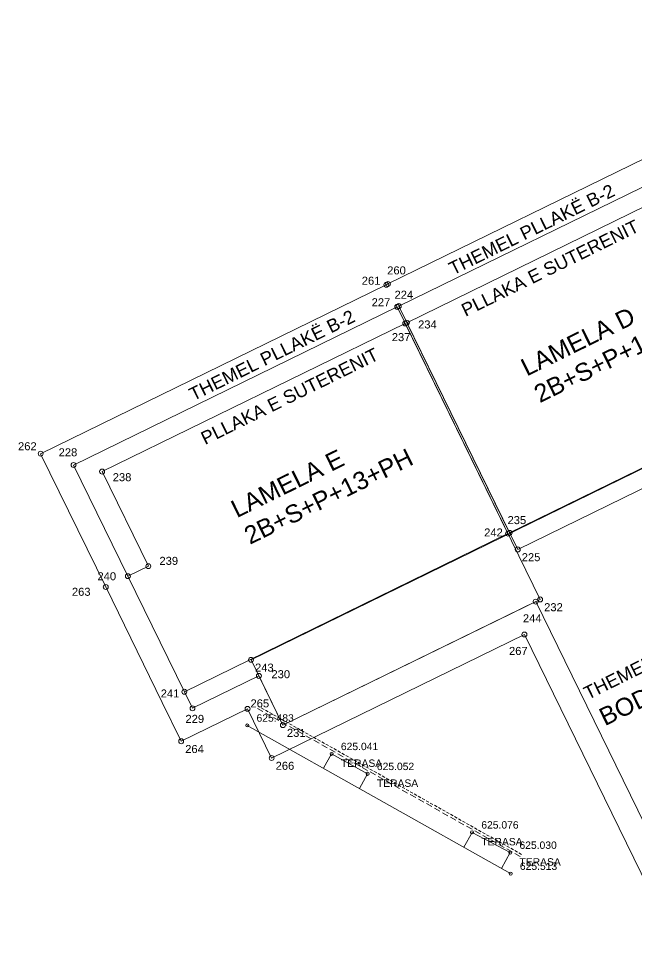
# Model space of a CAD drawing. Header units: metres. Extents: x 7511863 to 7511974, y 4692327 to 4692415.
# Drawn here: x 7511863.1 to 7511913.3, y 4692338.5 to 4692413.9 of the extents above; entities that cross this region are included whole.
import ezdxf

# ---------------------------------------------------------------- set-up
doc = ezdxf.new("R2010")
doc.units = ezdxf.units.M
doc.linetypes.add('DASHED', pattern=[0.75, 0.5, -0.25])
doc.linetypes.add('DASHED2', pattern=[0.375, 0.25, -0.125])
for name, color, linetype, lineweight in [('A - Bodrumi -1 Polyline_Pen_No__23', 30, 'Continuous', 0), ('A - Bodrumi -2 Polyline_Pen_No__75', 6, 'Continuous', 0), ('A - objekti 1 gjendja faktike_Pen_No__3', 30, 'Continuous', 0), ('A - Sutereni Polyline_Pen_No__4', 104, 'Continuous', 0), ('bodPark pikat', 30, 'Continuous', 0), ('lld b-2 pikat', 210, 'Continuous', 0), ('lld su pikat', 104, 'Continuous', 0), ('lle -2b', 210, 'Continuous', 0), ('lle su pikat', 104, 'Continuous', 0), ('Matjet', 210, 'Continuous', 0), ('objekti -xeni', 14, 'Continuous', 0), ('objekti -xeni muri', 4, 'Continuous', 0), ('objekti xeni terasa', 237, 'Continuous', 0), ('ofset', 5, 'Continuous', 0), ('ofset pikat', 5, 'Continuous', 0)]:
    doc.layers.add(name, color=color, linetype=linetype, lineweight=lineweight)
doc.styles.add('GENERATED_STYLE_1', font='arial.ttf')
doc.styles.get("Standard").update_dxf_attribs({"font": 'arial.ttf'})

# ---------------------------------------------------------------- blocks, each defined once
blk = doc.blocks.new('*U22', base_point=(7511894.027, 4692390.57))
at = {"layer": 'lld b-2 pikat', "linetype": 'ByBlock', "lineweight": -2}
blk.add_line((7511894.027, 4692390.57), (7511894.027, 4692390.57), dxfattribs=at)
blk.add_circle((7511894.027, 4692390.57), 0.2, dxfattribs=at)
at = {"layer": 'lld b-2 pikat', "linetype": 'ByBlock', "insert": (7511893.68, 4692391.819), "char_height": 0.65, "attachment_point": 1}
blk.add_mtext('{\\C256;224}', dxfattribs=at)
blk = doc.blocks.new('*U23', base_point=(7511903.687, 4692370.804))
at = {"layer": 'lld b-2 pikat', "linetype": 'ByBlock', "lineweight": -2}
blk.add_line((7511903.687, 4692370.804), (7511903.687, 4692370.804), dxfattribs=at)
blk.add_circle((7511903.687, 4692370.804), 0.2, dxfattribs=at)
at = {"layer": 'lld b-2 pikat', "linetype": 'ByBlock', "insert": (7511904.012, 4692370.498), "char_height": 0.65, "attachment_point": 1}
blk.add_mtext('{\\C256;225}', dxfattribs=at)
blk = doc.blocks.new('*U25', base_point=(7511893.892, 4692390.504))
at = {"layer": 'lle -2b', "linetype": 'ByBlock', "lineweight": -2}
blk.add_line((7511893.892, 4692390.504), (7511893.892, 4692390.504), dxfattribs=at)
blk.add_circle((7511893.892, 4692390.504), 0.2, dxfattribs=at)
at = {"layer": 'lle -2b', "linetype": 'ByBlock', "insert": (7511891.822, 4692391.208), "char_height": 0.65, "attachment_point": 1}
blk.add_mtext('{\\C256;227}', dxfattribs=at)
blk = doc.blocks.new('*U26', base_point=(7511867.613, 4692377.661))
at = {"layer": 'lle -2b', "linetype": 'ByBlock', "lineweight": -2}
blk.add_line((7511867.613, 4692377.661), (7511867.613, 4692377.661), dxfattribs=at)
blk.add_circle((7511867.613, 4692377.661), 0.2, dxfattribs=at)
at = {"layer": 'lle -2b', "linetype": 'ByBlock', "insert": (7511866.402, 4692379.019), "char_height": 0.65, "attachment_point": 1}
blk.add_mtext('{\\C256;228}', dxfattribs=at)
blk = doc.blocks.new('*U27', base_point=(7511877.273, 4692357.894))
at = {"layer": 'lle -2b', "linetype": 'ByBlock', "lineweight": -2}
blk.add_line((7511877.273, 4692357.894), (7511877.273, 4692357.894), dxfattribs=at)
blk.add_circle((7511877.273, 4692357.894), 0.2, dxfattribs=at)
at = {"layer": 'lle -2b', "linetype": 'ByBlock', "insert": (7511876.702, 4692357.364), "char_height": 0.65, "attachment_point": 1}
blk.add_mtext('{\\C256;229}', dxfattribs=at)
blk = doc.blocks.new('*U28', base_point=(7511882.664, 4692360.529))
at = {"layer": 'lle -2b', "linetype": 'ByBlock', "lineweight": -2}
blk.add_line((7511882.664, 4692360.529), (7511882.664, 4692360.529), dxfattribs=at)
blk.add_circle((7511882.664, 4692360.529), 0.2, dxfattribs=at)
at = {"layer": 'lle -2b', "linetype": 'ByBlock', "insert": (7511883.684, 4692360.992), "char_height": 0.65, "attachment_point": 1}
blk.add_mtext('{\\C256;230}', dxfattribs=at)
blk = doc.blocks.new('*U29', base_point=(7511884.617, 4692356.531))
at = {"layer": 'lle -2b', "linetype": 'ByBlock', "lineweight": -2}
blk.add_line((7511884.617, 4692356.531), (7511884.617, 4692356.531), dxfattribs=at)
blk.add_circle((7511884.617, 4692356.531), 0.2, dxfattribs=at)
at = {"layer": 'lle -2b', "linetype": 'ByBlock', "insert": (7511884.942, 4692356.226), "char_height": 0.65, "attachment_point": 1}
blk.add_mtext('{\\C256;231}', dxfattribs=at)
blk = doc.blocks.new('*U30', base_point=(7511905.506, 4692366.74))
at = {"layer": 'lle -2b', "linetype": 'ByBlock', "lineweight": -2}
blk.add_line((7511905.506, 4692366.74), (7511905.506, 4692366.74), dxfattribs=at)
blk.add_circle((7511905.506, 4692366.74), 0.2, dxfattribs=at)
at = {"layer": 'lle -2b', "linetype": 'ByBlock', "insert": (7511905.831, 4692366.435), "char_height": 0.65, "attachment_point": 1}
blk.add_mtext('{\\C256;232}', dxfattribs=at)
blk = doc.blocks.new('*U32', base_point=(7511894.685, 4692389.223))
at = {"layer": 'lld su pikat', "linetype": 'ByBlock', "lineweight": -2}
blk.add_line((7511894.685, 4692389.223), (7511894.685, 4692389.223), dxfattribs=at)
blk.add_circle((7511894.685, 4692389.223), 0.2, dxfattribs=at)
at = {"layer": 'lld su pikat', "linetype": 'ByBlock', "insert": (7511895.593, 4692389.404), "char_height": 0.65, "attachment_point": 1}
blk.add_mtext('{\\C256;234}', dxfattribs=at)
blk = doc.blocks.new('*U33', base_point=(7511903.029, 4692372.151))
at = {"layer": 'lld su pikat', "linetype": 'ByBlock', "lineweight": -2}
blk.add_line((7511903.029, 4692372.151), (7511903.029, 4692372.151), dxfattribs=at)
blk.add_circle((7511903.029, 4692372.151), 0.2, dxfattribs=at)
at = {"layer": 'lld su pikat', "linetype": 'ByBlock', "insert": (7511902.857, 4692373.51), "char_height": 0.65, "attachment_point": 1}
blk.add_mtext('{\\C256;235}', dxfattribs=at)
blk = doc.blocks.new('*U35', base_point=(7511894.551, 4692389.157))
at = {"layer": 'lle su pikat', "linetype": 'ByBlock', "lineweight": -2}
blk.add_line((7511894.551, 4692389.157), (7511894.551, 4692389.157), dxfattribs=at)
blk.add_circle((7511894.551, 4692389.157), 0.2, dxfattribs=at)
at = {"layer": 'lle su pikat', "linetype": 'ByBlock', "insert": (7511893.459, 4692388.373), "char_height": 0.65, "attachment_point": 1}
blk.add_mtext('{\\C256;237}', dxfattribs=at)
blk = doc.blocks.new('*U36', base_point=(7511869.933, 4692377.126))
at = {"layer": 'lle su pikat', "linetype": 'ByBlock', "lineweight": -2}
blk.add_line((7511869.933, 4692377.126), (7511869.933, 4692377.126), dxfattribs=at)
blk.add_circle((7511869.933, 4692377.126), 0.2, dxfattribs=at)
at = {"layer": 'lle su pikat', "linetype": 'ByBlock', "insert": (7511870.795, 4692376.996), "char_height": 0.65, "attachment_point": 1}
blk.add_mtext('{\\C256;238}', dxfattribs=at)
blk = doc.blocks.new('*U37', base_point=(7511873.688, 4692369.443))
at = {"layer": 'lle su pikat', "linetype": 'ByBlock', "lineweight": -2}
blk.add_line((7511873.688, 4692369.443), (7511873.688, 4692369.443), dxfattribs=at)
blk.add_circle((7511873.688, 4692369.443), 0.2, dxfattribs=at)
at = {"layer": 'lle su pikat', "linetype": 'ByBlock', "insert": (7511874.589, 4692370.201), "char_height": 0.65, "attachment_point": 1}
blk.add_mtext('{\\C256;239}', dxfattribs=at)
blk = doc.blocks.new('*U38', base_point=(7511872.026, 4692368.631))
at = {"layer": 'lle su pikat', "linetype": 'ByBlock', "lineweight": -2}
blk.add_line((7511872.026, 4692368.631), (7511872.026, 4692368.631), dxfattribs=at)
blk.add_circle((7511872.026, 4692368.631), 0.2, dxfattribs=at)
at = {"layer": 'lle su pikat', "linetype": 'ByBlock', "insert": (7511869.554, 4692368.949), "char_height": 0.65, "attachment_point": 1}
blk.add_mtext('{\\C256;240}', dxfattribs=at)
blk = doc.blocks.new('*U39', base_point=(7511876.614, 4692359.242))
at = {"layer": 'lle su pikat', "linetype": 'ByBlock', "lineweight": -2}
blk.add_line((7511876.614, 4692359.242), (7511876.614, 4692359.242), dxfattribs=at)
blk.add_circle((7511876.614, 4692359.242), 0.2, dxfattribs=at)
at = {"layer": 'lle su pikat', "linetype": 'ByBlock', "insert": (7511874.692, 4692359.427), "char_height": 0.65, "attachment_point": 1}
blk.add_mtext('{\\C256;241}', dxfattribs=at)
blk = doc.blocks.new('*U40', base_point=(7511902.894, 4692372.086))
at = {"layer": 'lle su pikat', "linetype": 'ByBlock', "lineweight": -2}
blk.add_line((7511902.894, 4692372.086), (7511902.894, 4692372.086), dxfattribs=at)
blk.add_circle((7511902.894, 4692372.086), 0.2, dxfattribs=at)
at = {"layer": 'lle su pikat', "linetype": 'ByBlock', "insert": (7511900.958, 4692372.505), "char_height": 0.65, "attachment_point": 1}
blk.add_mtext('{\\C256;242}', dxfattribs=at)
blk = doc.blocks.new('*U41', base_point=(7511882.027, 4692361.832))
at = {"layer": 'bodPark pikat', "linetype": 'ByBlock', "lineweight": -2}
blk.add_line((7511882.027, 4692361.832), (7511882.027, 4692361.832), dxfattribs=at)
blk.add_circle((7511882.027, 4692361.832), 0.2, dxfattribs=at)
at = {"layer": 'bodPark pikat', "linetype": 'ByBlock', "insert": (7511882.352, 4692361.527), "char_height": 0.65, "attachment_point": 1}
blk.add_mtext('{\\C256;243}', dxfattribs=at)
blk = doc.blocks.new('*U42', base_point=(7511905.147, 4692366.564))
at = {"layer": 'bodPark pikat', "linetype": 'ByBlock', "lineweight": -2}
blk.add_line((7511905.147, 4692366.564), (7511905.147, 4692366.564), dxfattribs=at)
blk.add_circle((7511905.147, 4692366.564), 0.2, dxfattribs=at)
at = {"layer": 'bodPark pikat', "linetype": 'ByBlock', "insert": (7511904.108, 4692365.533), "char_height": 0.65, "attachment_point": 1}
blk.add_mtext('{\\C256;244}', dxfattribs=at)
blk = doc.blocks.new('*U58', base_point=(7511893.149, 4692392.367))
at = {"layer": 'ofset pikat', "linetype": 'ByBlock', "lineweight": -2}
blk.add_line((7511893.149, 4692392.367), (7511893.149, 4692392.367), dxfattribs=at)
blk.add_circle((7511893.149, 4692392.367), 0.2, dxfattribs=at)
at = {"layer": 'ofset pikat', "linetype": 'ByBlock', "insert": (7511893.084, 4692393.795), "char_height": 0.65, "attachment_point": 1}
blk.add_mtext('{\\C256;260}', dxfattribs=at)
blk = doc.blocks.new('*U59', base_point=(7511893.014, 4692392.301))
at = {"layer": 'ofset pikat', "linetype": 'ByBlock', "lineweight": -2}
blk.add_line((7511893.014, 4692392.301), (7511893.014, 4692392.301), dxfattribs=at)
blk.add_circle((7511893.014, 4692392.301), 0.2, dxfattribs=at)
at = {"layer": 'ofset pikat', "linetype": 'ByBlock', "insert": (7511891.018, 4692392.957), "char_height": 0.65, "attachment_point": 1}
blk.add_mtext('{\\C256;261}', dxfattribs=at)
blk = doc.blocks.new('*U60', base_point=(7511864.938, 4692378.58))
at = {"layer": 'ofset pikat', "linetype": 'ByBlock', "lineweight": -2}
blk.add_line((7511864.938, 4692378.58), (7511864.938, 4692378.58), dxfattribs=at)
blk.add_circle((7511864.938, 4692378.58), 0.2, dxfattribs=at)
at = {"layer": 'ofset pikat', "linetype": 'ByBlock', "insert": (7511863.103, 4692379.509), "char_height": 0.65, "attachment_point": 1}
blk.add_mtext('{\\C256;262}', dxfattribs=at)
blk = doc.blocks.new('*U61', base_point=(7511870.229, 4692367.753))
at = {"layer": 'ofset pikat', "linetype": 'ByBlock', "lineweight": -2}
blk.add_line((7511870.229, 4692367.753), (7511870.229, 4692367.753), dxfattribs=at)
blk.add_circle((7511870.229, 4692367.753), 0.2, dxfattribs=at)
at = {"layer": 'ofset pikat', "linetype": 'ByBlock', "insert": (7511867.48, 4692367.688), "char_height": 0.65, "attachment_point": 1}
blk.add_mtext('{\\C256;263}', dxfattribs=at)
blk = doc.blocks.new('*U62', base_point=(7511876.354, 4692355.219))
at = {"layer": 'ofset pikat', "linetype": 'ByBlock', "lineweight": -2}
blk.add_line((7511876.354, 4692355.219), (7511876.354, 4692355.219), dxfattribs=at)
blk.add_circle((7511876.354, 4692355.219), 0.2, dxfattribs=at)
at = {"layer": 'ofset pikat', "linetype": 'ByBlock', "insert": (7511876.679, 4692354.914), "char_height": 0.65, "attachment_point": 1}
blk.add_mtext('{\\C256;264}', dxfattribs=at)
blk = doc.blocks.new('*U63', base_point=(7511881.745, 4692357.854))
at = {"layer": 'ofset pikat', "linetype": 'ByBlock', "lineweight": -2}
blk.add_line((7511881.745, 4692357.854), (7511881.745, 4692357.854), dxfattribs=at)
blk.add_circle((7511881.745, 4692357.854), 0.2, dxfattribs=at)
at = {"layer": 'ofset pikat', "linetype": 'ByBlock', "insert": (7511881.984, 4692358.622), "char_height": 0.65, "attachment_point": 1}
blk.add_mtext('{\\C256;265}', dxfattribs=at)
blk = doc.blocks.new('*U64', base_point=(7511883.699, 4692353.856))
at = {"layer": 'ofset pikat', "linetype": 'ByBlock', "lineweight": -2}
blk.add_line((7511883.699, 4692353.856), (7511883.699, 4692353.856), dxfattribs=at)
blk.add_circle((7511883.699, 4692353.856), 0.2, dxfattribs=at)
at = {"layer": 'ofset pikat', "linetype": 'ByBlock', "insert": (7511884.024, 4692353.551), "char_height": 0.65, "attachment_point": 1}
blk.add_mtext('{\\C256;266}', dxfattribs=at)
blk = doc.blocks.new('*U65', base_point=(7511904.228, 4692363.889))
at = {"layer": 'ofset pikat', "linetype": 'ByBlock', "lineweight": -2}
blk.add_line((7511904.228, 4692363.889), (7511904.228, 4692363.889), dxfattribs=at)
blk.add_circle((7511904.228, 4692363.889), 0.2, dxfattribs=at)
at = {"layer": 'ofset pikat', "linetype": 'ByBlock', "insert": (7511902.977, 4692362.881), "char_height": 0.65, "attachment_point": 1}
blk.add_mtext('{\\C256;267}', dxfattribs=at)
blk = doc.blocks.new('*U68', base_point=(7511881.723, 4692356.506, 625.483))
at = {"layer": 'Matjet', "linetype": 'ByBlock', "lineweight": -2}
blk.add_line((7511881.723, 4692356.506, 625.483), (7511881.723, 4692356.506, 625.483), dxfattribs=at)
blk.add_circle((7511881.723, 4692356.506, 625.483), 0.125, dxfattribs=at)
at = {"layer": 'Matjet', "linetype": 'ByBlock', "insert": (7511882.473, 4692357.106, 625.483), "char_height": 0.6, "attachment_point": 4}
blk.add_mtext('625.483', dxfattribs=at)
blk = doc.blocks.new('*U69', base_point=(7511903.111, 4692344.465, 625.513))
at = {"layer": 'Matjet', "linetype": 'ByBlock', "lineweight": -2}
blk.add_line((7511903.111, 4692344.465, 625.513), (7511903.111, 4692344.465, 625.513), dxfattribs=at)
blk.add_circle((7511903.111, 4692344.465, 625.513), 0.125, dxfattribs=at)
at = {"layer": 'Matjet', "linetype": 'ByBlock', "insert": (7511903.861, 4692345.065, 625.513), "char_height": 0.6, "attachment_point": 4}
blk.add_mtext('625.513', dxfattribs=at)
blk = doc.blocks.new('*U70', base_point=(7511899.977, 4692347.82, 625.076))
at = {"layer": 'Matjet', "linetype": 'ByBlock', "lineweight": -2}
blk.add_line((7511899.977, 4692347.82, 625.076), (7511899.977, 4692347.82, 625.076), dxfattribs=at)
blk.add_circle((7511899.977, 4692347.82, 625.076), 0.125, dxfattribs=at)
at = {"layer": 'Matjet', "linetype": 'ByBlock', "char_height": 0.6}
for s, insert, attachment_point in [('625.076', (7511900.727, 4692348.42, 625.076), 4), ('TERASA', (7511900.727, 4692347.364, 625.076), 1)]:
    blk.add_mtext(s, dxfattribs=dict(at, insert=insert, attachment_point=attachment_point))
blk = doc.blocks.new('*U71', base_point=(7511903.078, 4692346.174, 625.03))
at = {"layer": 'Matjet', "linetype": 'ByBlock', "lineweight": -2}
blk.add_line((7511903.078, 4692346.174, 625.03), (7511903.078, 4692346.174, 625.03), dxfattribs=at)
blk.add_circle((7511903.078, 4692346.174, 625.03), 0.125, dxfattribs=at)
at = {"layer": 'Matjet', "linetype": 'ByBlock', "char_height": 0.6}
for s, insert, attachment_point in [('625.030', (7511903.828, 4692346.774, 625.03), 4), ('TERASA', (7511903.828, 4692345.717, 625.03), 1)]:
    blk.add_mtext(s, dxfattribs=dict(at, insert=insert, attachment_point=attachment_point))
blk = doc.blocks.new('*U72', base_point=(7511891.497, 4692352.573, 625.052))
at = {"layer": 'Matjet', "linetype": 'ByBlock', "lineweight": -2}
blk.add_line((7511891.497, 4692352.573, 625.052), (7511891.497, 4692352.573, 625.052), dxfattribs=at)
blk.add_circle((7511891.497, 4692352.573, 625.052), 0.125, dxfattribs=at)
at = {"layer": 'Matjet', "linetype": 'ByBlock', "char_height": 0.6}
for s, insert, attachment_point in [('625.052', (7511892.247, 4692353.173, 625.052), 4), ('TERASA', (7511892.247, 4692352.117, 625.052), 1)]:
    blk.add_mtext(s, dxfattribs=dict(at, insert=insert, attachment_point=attachment_point))
blk = doc.blocks.new('*U73', base_point=(7511888.574, 4692354.194, 625.041))
at = {"layer": 'Matjet', "linetype": 'ByBlock', "lineweight": -2}
blk.add_line((7511888.574, 4692354.194, 625.041), (7511888.574, 4692354.194, 625.041), dxfattribs=at)
blk.add_circle((7511888.574, 4692354.194, 625.041), 0.125, dxfattribs=at)
at = {"layer": 'Matjet', "linetype": 'ByBlock', "char_height": 0.6}
for s, insert, attachment_point in [('625.041', (7511889.324, 4692354.794, 625.041), 4), ('TERASA', (7511889.324, 4692353.738, 625.041), 1)]:
    blk.add_mtext(s, dxfattribs=dict(at, insert=insert, attachment_point=attachment_point))

msp = doc.modelspace()

# ---------------------------------------------------------------- linework, layer by layer
at = {"layer": 'A - Bodrumi -1 Polyline_Pen_No__23', "color": 30, "linetype": 'Continuous', "lineweight": 20}
for points in [[(7511903.02851, 4692372.15137), (7511925.08526, 4692382.93107), (7511916.74215, 4692400.00223), (7511894.68539, 4692389.22253)], [(7511902.89374, 4692372.08551), (7511876.61431, 4692359.24207), (7511872.02586, 4692368.63083), (7511873.68791, 4692369.44312), (7511869.93331, 4692377.12554), (7511894.55063, 4692389.15666)], [(7511925.199, 4692382.93104), (7511882.02661, 4692361.83233), (7511884.61729, 4692356.53126), (7511905.14689, 4692366.56426), (7511917.56903, 4692341.14686), (7511924.1165, 4692344.3467), (7511924.64837, 4692343.68436), (7511944.01582, 4692359.28762), (7511943.58816, 4692359.82319), (7511945.54327, 4692361.39367), (7511936.39386, 4692372.81692), (7511934.51501, 4692371.31205)]]:
    msp.add_lwpolyline(points, close=True, dxfattribs=at)
at = {"layer": 'A - Bodrumi -2 Polyline_Pen_No__75', "color": 6, "linetype": 'Continuous', "lineweight": 20}
for points in [[(7511903.68714, 4692370.80371), (7511925.7439, 4692381.58341), (7511916.08352, 4692401.34989), (7511894.02676, 4692390.57019)], [(7511905.50614, 4692366.74018), (7511884.61736, 4692356.5313), (7511882.6636, 4692360.52896), (7511877.27293, 4692357.8944), (7511872.02586, 4692368.63083), (7511867.61262, 4692377.66092), (7511893.89199, 4692390.50432)]]:
    msp.add_lwpolyline(points, close=True, dxfattribs=at)
at = {"layer": 'A - Sutereni Polyline_Pen_No__4', "color": 104, "linetype": 'Continuous', "lineweight": 20}
for points in [[(7511903.02851, 4692372.15137), (7511925.08526, 4692382.93107), (7511916.74215, 4692400.00223), (7511894.68539, 4692389.22253)], [(7511902.89374, 4692372.08551), (7511876.61431, 4692359.24207), (7511872.02586, 4692368.63083), (7511873.68791, 4692369.44312), (7511869.93331, 4692377.12554), (7511894.55063, 4692389.15666)]]:
    msp.add_lwpolyline(points, close=True, dxfattribs=at)
at = {"layer": 'objekti -xeni', "elevation": 625.513, "flags": 128}
msp.add_lwpolyline([(7511903.111, 4692344.465), (7511881.723, 4692356.506)], dxfattribs=at)
at = {"layer": 'objekti -xeni muri', "color": 4, "linetype": 'DASHED2', "elevation": 625.513, "flags": 128}
msp.add_lwpolyline([(7511903.99404, 4692346.03351), (7511882.60604, 4692358.07451)], dxfattribs=at)
at = {"layer": 'objekti xeni terasa', "linetype": 'DASHED', "elevation": 625.513, "flags": 128}
msp.add_lwpolyline([(7511903.89593, 4692345.85924), (7511882.50793, 4692357.90024)], dxfattribs=at)
at = {"layer": 'objekti xeni terasa', "flags": 128}
for points, elevation in [([(7511888.574, 4692354.194), (7511887.91354, 4692353.02085)], 625.041), ([(7511891.497, 4692352.573), (7511888.574, 4692354.194)], 625.052), ([(7511891.497, 4692352.573), (7511890.82603, 4692351.38118)], 625.052), ([(7511899.977, 4692347.82), (7511899.29703, 4692346.61219)], 625.03), ([(7511903.078, 4692346.174), (7511899.977, 4692347.82)], 625.03), ([(7511903.078, 4692346.174), (7511902.35536, 4692344.89041)], 625.03)]:
    msp.add_lwpolyline(points, dxfattribs=dict(at, elevation=elevation))
at = {"layer": 'ofset', "flags": 128}
msp.add_lwpolyline([(7511953.19372, 4692386.33695), (7511945.53569, 4692395.89818), (7511945.92183, 4692396.20745), (7511937.26209, 4692413.92648), (7511915.3401, 4692403.21264), (7511915.20527, 4692403.14674), (7511893.14857, 4692392.36707), (7511893.0138, 4692392.3012), (7511864.93755, 4692378.57962), (7511870.22897, 4692367.75264), (7511874.81742, 4692358.3639), (7511876.35422, 4692355.21933), (7511881.74487, 4692357.85388), (7511883.69854, 4692353.8562), (7511904.22818, 4692363.88922), (7511916.65032, 4692338.47181), (7511924.99467, 4692342.54981)], dxfattribs=at)

# ---------------------------------------------------------------- block references
at = {"layer": 'bodPark pikat'}
for name, p in [('*U42', (7511905.14689, 4692366.56426)), ('*U41', (7511882.02661, 4692361.83233))]:
    msp.add_blockref(name, p, dxfattribs=at)
at = {"layer": 'lld b-2 pikat'}
for name, p in [('*U22', (7511894.02676, 4692390.57019)), ('*U23', (7511903.68714, 4692370.80371))]:
    msp.add_blockref(name, p, dxfattribs=at)
at = {"layer": 'lld su pikat'}
for name, p in [('*U32', (7511894.68539, 4692389.22253)), ('*U33', (7511903.02851, 4692372.15137))]:
    msp.add_blockref(name, p, dxfattribs=at)
at = {"layer": 'lle -2b'}
for name, p in [('*U25', (7511893.89199, 4692390.50432)), ('*U26', (7511867.61262, 4692377.66092)), ('*U30', (7511905.50614, 4692366.74018)), ('*U28', (7511882.6636, 4692360.52896)), ('*U27', (7511877.27293, 4692357.8944)), ('*U29', (7511884.61736, 4692356.5313))]:
    msp.add_blockref(name, p, dxfattribs=at)
at = {"layer": 'lle su pikat'}
for name, p in [('*U35', (7511894.55063, 4692389.15666)), ('*U36', (7511869.93331, 4692377.12554)), ('*U40', (7511902.89374, 4692372.08551)), ('*U37', (7511873.68791, 4692369.44312)), ('*U38', (7511872.02586, 4692368.63083)), ('*U39', (7511876.61431, 4692359.24207))]:
    msp.add_blockref(name, p, dxfattribs=at)
at = {"layer": 'Matjet'}
for name, p in [('*U68', (7511881.723, 4692356.506, 625.483)), ('*U73', (7511888.574, 4692354.194, 625.041)), ('*U72', (7511891.497, 4692352.573, 625.052)), ('*U70', (7511899.977, 4692347.82, 625.076)), ('*U71', (7511903.078, 4692346.174, 625.03)), ('*U69', (7511903.111, 4692344.465, 625.513))]:
    msp.add_blockref(name, p, dxfattribs=at)
at = {"layer": 'ofset pikat'}
for name, p in [('*U58', (7511893.14857, 4692392.36707)), ('*U59', (7511893.0138, 4692392.3012)), ('*U60', (7511864.93755, 4692378.57962)), ('*U61', (7511870.22897, 4692367.75264)), ('*U65', (7511904.22818, 4692363.88922)), ('*U63', (7511881.74487, 4692357.85388)), ('*U62', (7511876.35422, 4692355.21933)), ('*U64', (7511883.69854, 4692353.8562))]:
    msp.add_blockref(name, p, dxfattribs=at)

# ---------------------------------------------------------------- texts
at = {"layer": 'A - objekti 1 gjendja faktike_Pen_No__3', "color": 6, "linetype": 'Continuous', "lineweight": 18, "char_height": 1.062271, "width": 16.7692217, "attachment_point": 7, "rotation": 26.2085609, "style": 'GENERATED_STYLE_1'}
for insert in [(7511898.43435, 4692393.05949), (7511877.33839, 4692382.84255)]:
    msp.add_mtext('\\A1;THEMEL PLLAKË B-2', dxfattribs=dict(at, insert=insert))
at = {"layer": 'A - objekti 1 gjendja faktike_Pen_No__3', "color": 104, "linetype": 'Continuous', "lineweight": 18, "char_height": 1.062271, "width": 16.7692217, "attachment_point": 7, "rotation": 26.2085609, "style": 'GENERATED_STYLE_1'}
for insert in [(7511899.45243, 4692389.67367), (7511878.3003, 4692379.2629)]:
    msp.add_mtext('\\A1;PLLAKA E SUTERENIT', dxfattribs=dict(at, insert=insert))
at = {"layer": 'A - objekti 1 gjendja faktike_Pen_No__3', "color": 0, "linetype": 'Continuous', "lineweight": 18, "char_height": 1.4460289, "attachment_point": 7, "rotation": 26.2085609, "style": 'GENERATED_STYLE_1'}
for s, insert in [('\\A1;LAMELA D\\P2B+S+P+13+PH', (7511905.486, 4692382.65841)), ('\\A1;LAMELA E\\P2B+S+P+13+PH', (7511881.94241, 4692371.15205)), ('\\A1;BODRUMI NËN PARK', (7511910.77328, 4692356.41702))]:
    msp.add_mtext(s, dxfattribs=dict(at, insert=insert))
at = {"layer": 'A - objekti 1 gjendja faktike_Pen_No__3', "color": 30, "linetype": 'Continuous', "lineweight": 18, "insert": (7511909.3814, 4692358.57454), "char_height": 1.062271, "width": 16.7692217, "attachment_point": 7, "rotation": 26.2085609, "style": 'GENERATED_STYLE_1'}
msp.add_mtext('\\A1;THEMEL PLLAKË B-1', dxfattribs=at)

doc.saveas('drawing.dxf')
